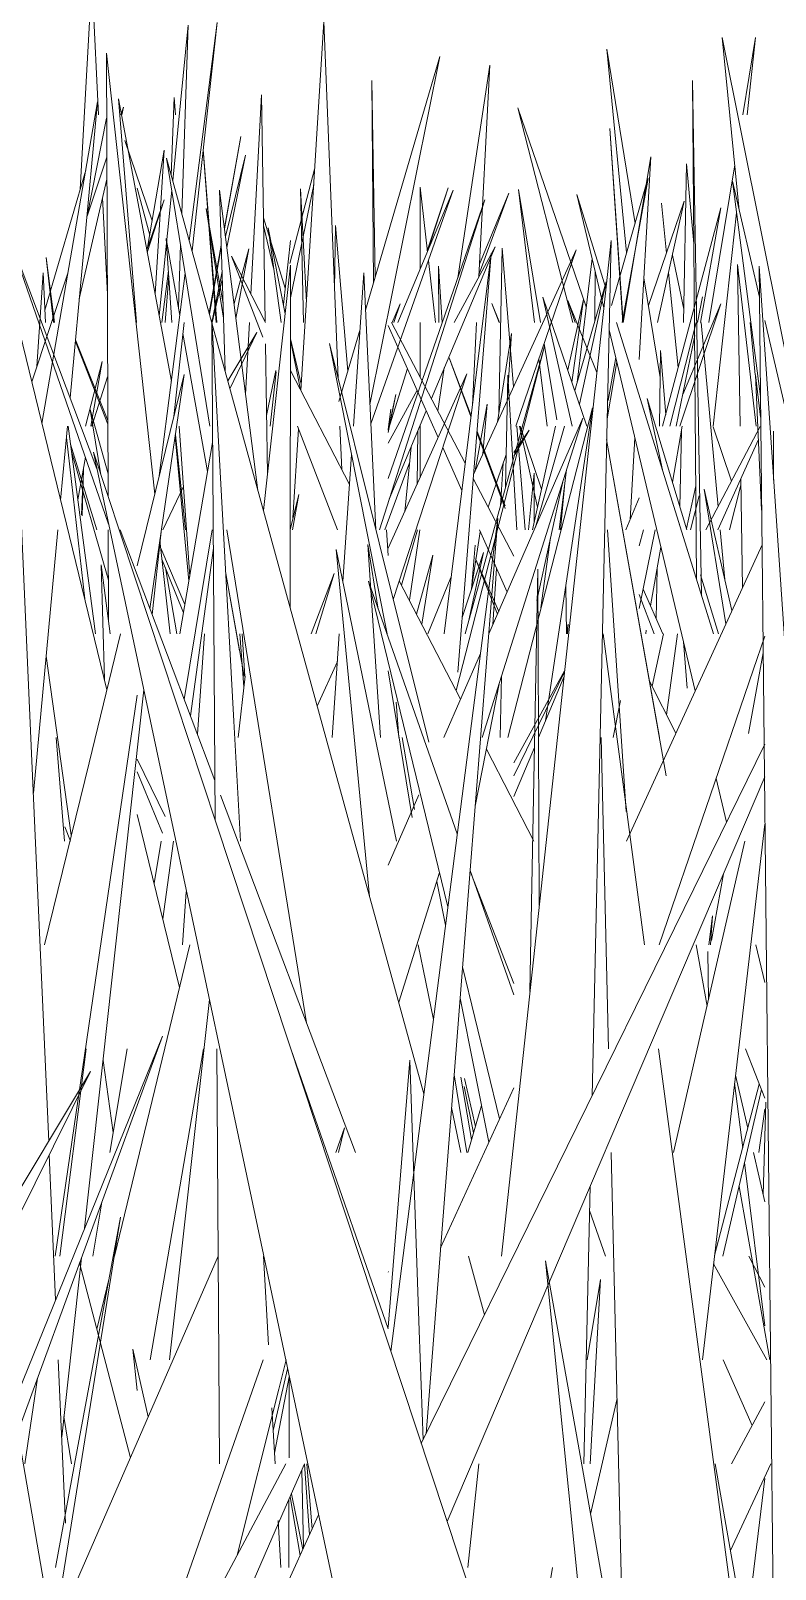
# Model space of a CAD drawing. Header units: millimetres. Extents: x -9575 to 27274, y -4387 to 11354.
# Drawn here: x -5241.66 to -5221.86, y 3074.78 to 3115.69 of the extents above; entities that cross this region are included whole.
import ezdxf

# ---------------------------------------------------------------- set-up
doc = ezdxf.new("R2010")
doc.units = ezdxf.units.MM
doc.layers.add('G-IMPT', color=8, linetype='Continuous', lineweight=9)

# ---------------------------------------------------------------- blocks, each defined once
blk = doc.blocks.new('Grass Array - 25_dwg-V16-North')
at = {"layer": 'G-IMPT'}
for p, q in [((-5222.818, 3110.904), (-5223.268, 3115.506)), ((-5221.199, 3105.172), (-5223.268, 3115.506)), ((-5229.452, 3114.772), (-5230.302, 3109.114)), ((-5229.452, 3114.772), (-5229.74, 3109.148)), ((-5235.804, 3108.685), (-5235.526, 3113.982)), ((-5235.43, 3107.96), (-5235.526, 3113.982)), ((-5239.326, 3113.874), (-5238.849, 3107.931)), ((-5239.326, 3113.874), (-5237.921, 3106.366)), ((-5237.921, 3106.366), (-5239.326, 3113.874)), ((-5239.263, 3113.449), (-5239.195, 3113.654)), ((-5239.242, 3113.449), (-5239.195, 3113.654)), ((-5236.51, 3110.445), (-5236.07, 3112.875)), ((-5236.507, 3110.417), (-5236.07, 3112.875)), ((-5240.165, 3110.752), (-5239.639, 3112.327)), ((-5225.902, 3107.931), (-5225.167, 3112.334)), ((-5225.475, 3106.944), (-5225.167, 3112.334)), ((-5240.37, 3108.555), (-5239.636, 3111.738)), ((-5231.305, 3109.348), (-5231.305, 3111.53)), ((-5231.111, 3109.81), (-5231.305, 3111.53)), ((-5222.252, 3105.964), (-5223, 3111.686)), ((-5222.28, 3108.599), (-5223, 3111.686)), ((-5236.493, 3106.642), (-5236.638, 3111.444)), ((-5235.617, 3103.458), (-5236.638, 3111.444)), ((-5234.329, 3108.473), (-5234.487, 3111.48)), ((-5234.407, 3107.931), (-5234.487, 3111.48)), ((-5232.615, 3105.238), (-5230.423, 3111.447)), ((-5231.901, 3107.931), (-5230.423, 3111.447)), ((-5236.994, 3110.962), (-5236.536, 3108.041)), ((-5236.994, 3110.962), (-5236.547, 3108.433)), ((-5236.547, 3108.433), (-5236.994, 3110.962)), ((-5235.347, 3110.444), (-5235.003, 3107.931)), ((-5235.347, 3110.444), (-5234.891, 3108.163)), ((-5234.891, 3108.163), (-5235.347, 3110.444)), ((-5233.582, 3108.816), (-5233.552, 3110.508)), ((-5233.228, 3106.635), (-5233.552, 3110.508)), ((-5236.919, 3108.188), (-5236.594, 3109.982)), ((-5236.909, 3108.153), (-5236.593, 3109.934)), ((-5231.003, 3105.906), (-5229.31, 3109.937)), ((-5230.402, 3107.931), (-5229.31, 3109.937)), ((-5230.9, 3107.931), (-5231.085, 3109.574)), ((-5241.636, 3106.354), (-5240.672, 3109.237)), ((-5227.191, 3106.123), (-5226.357, 3109.014)), ((-5227.065, 3105.754), (-5226.357, 3109.014)), ((-5227.258, 3105.172), (-5228.039, 3108.605)), ((-5226.866, 3105.172), (-5228.039, 3108.605)), ((-5235.945, 3106.019), (-5235.844, 3107.931)), ((-5230.824, 3104.873), (-5232.151, 3107.852)), ((-5230.106, 3104.19), (-5232.062, 3107.931)), ((-5231.306, 3106.485), (-5231.306, 3107.931)), ((-5229.802, 3107.931), (-5229.915, 3105.731)), ((-5222.391, 3106.539), (-5222.527, 3107.931)), ((-5221.48, 3105.172), (-5222.137, 3107.986)), ((-5234.751, 3107.463), (-5234.486, 3106.138)), ((-5234.486, 3106.138), (-5234.751, 3107.463)), ((-5235.365, 3103.889), (-5235.42, 3107.361)), ((-5224.94, 3105.172), (-5224.907, 3107.183)), ((-5224.907, 3107.183), (-5224.773, 3105.474)), ((-5240.209, 3105.172), (-5239.761, 3106.895)), ((-5240.063, 3105.172), (-5239.761, 3106.895)), ((-5230.662, 3106.719), (-5230.833, 3105.58)), ((-5229.949, 3105.451), (-5230.529, 3106.988)), ((-5229.952, 3105.43), (-5230.529, 3106.988)), ((-5226.331, 3105.363), (-5226.076, 3106.886)), ((-5229.033, 3103.537), (-5228.97, 3106.529)), ((-5228.733, 3102.413), (-5228.97, 3106.529)), ((-5222.221, 3102.938), (-5222.382, 3106.539)), ((-5222.247, 3105.409), (-5222.382, 3106.539)), ((-5232.151, 3104.718), (-5231.383, 3106.128)), ((-5240.084, 3105.614), (-5239.796, 3103.88)), ((-5240.084, 3105.614), (-5239.606, 3103.902)), ((-5232.151, 3105.087), (-5232.084, 3105.622)), ((-5232.127, 3103.23), (-5231.14, 3105.581)), ((-5228.968, 3096.895), (-5226.717, 3105.661)), ((-5227.966, 3097.341), (-5226.717, 3105.661)), ((-5231.364, 3105.046), (-5231.386, 3103.624)), ((-5231.307, 3103.799), (-5231.307, 3105.184)), ((-5229.045, 3102.985), (-5229.794, 3105.004)), ((-5229.044, 3103.053), (-5229.791, 3105.033)), ((-5228.239, 3102.489), (-5227.466, 3105.172)), ((-5231.544, 3104.62), (-5231.714, 3102.896)), ((-5230.196, 3103.462), (-5230.704, 3104.601)), ((-5225.718, 3102.689), (-5225.594, 3104.865)), ((-5240.406, 3103.217), (-5240.208, 3104.349)), ((-5228.813, 3101.718), (-5229.892, 3103.78)), ((-5228.197, 3100.54), (-5227.513, 3103.689)), ((-5227.575, 3102.413), (-5227.463, 3103.571)), ((-5223.01, 3100.267), (-5223.747, 3103.501)), ((-5223.17, 3099.916), (-5223.747, 3103.501)), ((-5231.59, 3100.541), (-5231.309, 3102.413)), ((-5228.993, 3100.759), (-5229.729, 3102.413)), ((-5230.963, 3101.746), (-5231.401, 3100.175)), ((-5231.26, 3099.903), (-5230.963, 3101.746)), ((-5230.187, 3100.081), (-5229.62, 3101.811)), ((-5230.019, 3099.965), (-5229.62, 3101.811)), ((-5225.022, 3100.052), (-5225.001, 3101.38)), ((-5227.409, 3099.657), (-5227.427, 3100.929)), ((-5227.41, 3099.654), (-5227.363, 3099.903)), ((-5227.386, 3099.654), (-5227.363, 3099.903)), ((-5236.034, 3099.654), (-5235.965, 3098.522)), ((-5224.299, 3099.44), (-5224.202, 3098.205)), ((-5229.175, 3096.895), (-5229.14, 3098.527))]:
    blk.add_line(p, q, dxfattribs=at)
blk = doc.blocks.new('Grass Array - 25_dwg-V19-North')
at = {"layer": 'G-IMPT'}
for p, q in [((-5236.51, 3110.445), (-5236.07, 3112.875)), ((-5236.507, 3110.417), (-5236.07, 3112.875)), ((-5236.919, 3108.188), (-5236.594, 3109.982)), ((-5236.909, 3108.153), (-5236.593, 3109.934))]:
    blk.add_line(p, q, dxfattribs=at)
blk = doc.blocks.new('Grass Array - Grass Array-440235-North')
for name in ['Grass Array - 25_dwg-V16-North', 'Grass Array - 25_dwg-V19-North']:
    blk.add_blockref(name, (0, 0))
blk = doc.blocks.new('Grass Array - 25_dwg-V21-North')
at = {"layer": 'G-IMPT'}
for p, q in [((-5240.344, 3111.475), (-5240.036, 3117.043)), ((-5239.859, 3113.449), (-5240.036, 3117.043)), ((-5237.886, 3111.702), (-5237.471, 3115.838)), ((-5237.646, 3110.832), (-5237.471, 3115.838)), ((-5226.342, 3115.196), (-5225.811, 3109.787)), ((-5226.342, 3115.196), (-5225.587, 3110.565)), ((-5225.587, 3110.565), (-5226.342, 3115.196)), ((-5237.925, 3111.845), (-5237.846, 3113.912)), ((-5237.813, 3113.449), (-5237.846, 3113.912)), ((-5227.244, 3107.931), (-5228.708, 3113.635)), ((-5226.887, 3108.342), (-5228.708, 3113.635)), ((-5238.431, 3110.636), (-5239.162, 3112.771)), ((-5238.552, 3109.923), (-5238.115, 3112.515)), ((-5238.356, 3108.692), (-5238.115, 3112.515)), ((-5236.481, 3110.217), (-5235.945, 3112.376)), ((-5236.443, 3109.92), (-5235.945, 3112.376)), ((-5234.769, 3109.494), (-5234.11, 3112.005)), ((-5234.75, 3108.584), (-5234.136, 3111.587)), ((-5239.624, 3108.679), (-5239.751, 3111.242)), ((-5238.497, 3110.25), (-5238.827, 3111.501)), ((-5238.246, 3108.104), (-5237.911, 3111.446)), ((-5231.114, 3109.834), (-5230.56, 3111.512)), ((-5231.112, 3109.819), (-5230.56, 3111.512)), ((-5229.736, 3109.221), (-5228.947, 3111.365)), ((-5229.723, 3109.48), (-5228.947, 3111.365)), ((-5225.231, 3108.381), (-5224.278, 3111.151)), ((-5224.994, 3107.931), (-5224.278, 3111.151)), ((-5224.751, 3109.776), (-5224.888, 3111.098)), ((-5237.734, 3108.325), (-5237.676, 3109.993)), ((-5229.21, 3105.504), (-5229.122, 3109.904)), ((-5228.82, 3106.215), (-5229.122, 3109.904)), ((-5236.253, 3108.432), (-5235.865, 3109.889)), ((-5236.203, 3108.038), (-5235.865, 3109.889)), ((-5224.292, 3108.287), (-5224.596, 3109.722)), ((-5236.847, 3107.931), (-5236.573, 3109.281)), ((-5225.351, 3109.114), (-5224.919, 3106.462)), ((-5224.919, 3106.462), (-5225.351, 3109.114)), ((-5224.438, 3106.735), (-5224.698, 3109.261)), ((-5236.832, 3107.931), (-5236.567, 3109.07)), ((-5229.196, 3107.931), (-5229.396, 3108.437)), ((-5229.206, 3107.931), (-5229.396, 3108.437)), ((-5240.471, 3107.47), (-5239.611, 3105.325)), ((-5229.244, 3105.287), (-5228.874, 3107.637)), ((-5228.988, 3105.847), (-5228.874, 3107.637)), ((-5240.475, 3107.427), (-5239.611, 3105.224)), ((-5235.39, 3105.456), (-5235.145, 3106.653)), ((-5232.151, 3105.069), (-5231.641, 3106.706)), ((-5232.151, 3105.07), (-5231.948, 3106.01)), ((-5232.151, 3105.008), (-5231.948, 3106.01)), ((-5228.813, 3104.476), (-5228.406, 3105.069)), ((-5228.813, 3104.374), (-5228.406, 3105.069)), ((-5228.51, 3102.413), (-5228.735, 3105.172)), ((-5228.663, 3105.172), (-5228.186, 3103.015)), ((-5228.645, 3105.172), (-5228.079, 3103.499)), ((-5223.02, 3103.711), (-5223.513, 3105.152)), ((-5232.242, 3102.413), (-5231.585, 3104.197)), ((-5229.167, 3103.053), (-5229.095, 3104.185)), ((-5240.311, 3102.813), (-5240.257, 3104.028)), ((-5240.292, 3102.788), (-5240.257, 3104.028)), ((-5223.073, 3102.413), (-5222.773, 3103.6)), ((-5232.151, 3101.735), (-5232.2, 3102.413)), ((-5229.932, 3100.93), (-5229.706, 3102.361)), ((-5229.369, 3099.894), (-5229.273, 3101.39))]:
    blk.add_line(p, q, dxfattribs=at)
blk = doc.blocks.new('Grass Array - 25_dwg-V23-North')
at = {"layer": 'G-IMPT'}
for p in [(-5231.114, 3109.834), (-5231.112, 3109.819)]:
    blk.add_line(p, (-5230.56, 3111.512), dxfattribs=at)
blk = doc.blocks.new('Grass Array - Grass Array-V24-North')
for name in ['Grass Array - 25_dwg-V21-North', 'Grass Array - 25_dwg-V23-North']:
    blk.add_blockref(name, (0, 0))
blk = doc.blocks.new('Grass Array - 25_dwg-V30-North')
at = {"layer": 'G-IMPT'}
for p, q in [((-5236.727, 3107.931), (-5237.076, 3112.518)), ((-5236.711, 3107.931), (-5237.074, 3112.531))]:
    blk.add_line(p, q, dxfattribs=at)
blk = doc.blocks.new('Grass Array - 25_dwg-V34-North')
at = {"layer": 'G-IMPT'}
for p, q in [((-5236.727, 3107.931), (-5237.076, 3112.518)), ((-5236.711, 3107.931), (-5237.074, 3112.531))]:
    blk.add_line(p, q, dxfattribs=at)
blk = doc.blocks.new('Grass Array - 25_dwg-V37-North')
at = {"layer": 'G-IMPT'}
for p, q in [((-5236.727, 3107.931), (-5237.076, 3112.518)), ((-5236.711, 3107.931), (-5237.074, 3112.531))]:
    blk.add_line(p, q, dxfattribs=at)
blk = doc.blocks.new('Grass Array - Grass Array-440908-North')
for name in ['Grass Array - 25_dwg-V34-North', 'Grass Array - 25_dwg-V37-North', 'Grass Array - 25_dwg-V37-North', 'Grass Array - 25_dwg-V30-North']:
    blk.add_blockref(name, (0, 0))
blk = doc.blocks.new('Grass Array - 25_dwg-V40-North')
at = {"layer": 'G-IMPT'}
for p in [(-5225.994, 3109.15), (-5225.992, 3109.159)]:
    blk.add_line(p, (-5226.259, 3113.087), dxfattribs=at)
blk = doc.blocks.new('Grass Array - 25_dwg-V44-North')
at = {"layer": 'G-IMPT'}
for p in [(-5225.994, 3109.15), (-5225.992, 3109.159)]:
    blk.add_line(p, (-5226.259, 3113.087), dxfattribs=at)
blk = doc.blocks.new('Grass Array - 25_dwg-V46-North')
at = {"layer": 'G-IMPT'}
for p, q in [((-5222.719, 3113.449), (-5222.382, 3115.504)), ((-5222.607, 3113.449), (-5222.382, 3115.504)), ((-5232.543, 3108.979), (-5232.587, 3114.36)), ((-5232.497, 3109.139), (-5232.587, 3114.36)), ((-5240.164, 3110.755), (-5239.643, 3113.358)), ((-5225.912, 3107.931), (-5226.259, 3113.087)), ((-5225.908, 3107.931), (-5226.259, 3113.087)), ((-5241.284, 3108.258), (-5240.197, 3111.978)), ((-5224.298, 3107.931), (-5224.217, 3112.144)), ((-5224.022, 3110.029), (-5224.217, 3112.144)), ((-5223.623, 3107.931), (-5222.937, 3112.121)), ((-5226.217, 3108.377), (-5225.29, 3111.598)), ((-5225.933, 3107.931), (-5225.243, 3111.761)), ((-5238.574, 3109.858), (-5238.113, 3111.189)), ((-5238.561, 3109.787), (-5238.113, 3111.189)), ((-5228.685, 3111.468), (-5228.26, 3107.931)), ((-5228.685, 3111.468), (-5228.1, 3107.931)), ((-5228.1, 3107.931), (-5228.685, 3111.468)), ((-5235.473, 3110.709), (-5234.892, 3108.843)), ((-5234.892, 3108.843), (-5235.473, 3110.709)), ((-5223.511, 3105.172), (-5222.891, 3110.849)), ((-5235.47, 3110.506), (-5235.201, 3109.376)), ((-5234.939, 3108.405), (-5234.755, 3110.111)), ((-5229.883, 3103.891), (-5227.153, 3109.86)), ((-5228.757, 3105.172), (-5227.153, 3109.86)), ((-5227.13, 3106.336), (-5226.731, 3109.632)), ((-5241.5, 3106.762), (-5241.33, 3109.247)), ((-5241.269, 3107.931), (-5241.33, 3109.247)), ((-5238.171, 3107.931), (-5238.001, 3109.301)), ((-5238.09, 3107.931), (-5237.992, 3109.166)), ((-5230.803, 3107.931), (-5230.819, 3109.423)), ((-5230.717, 3107.931), (-5230.819, 3109.423)), ((-5226.656, 3107.978), (-5226.648, 3109.281)), ((-5222.365, 3105.172), (-5222.859, 3109.47)), ((-5222.796, 3105.172), (-5222.859, 3109.47)), ((-5232.045, 3107.931), (-5231.836, 3108.429)), ((-5232.003, 3107.931), (-5231.836, 3108.429)), ((-5227.377, 3106.667), (-5226.962, 3108.541)), ((-5226.605, 3106.596), (-5227.375, 3108.512)), ((-5227.177, 3107.931), (-5227.375, 3108.512)), ((-5227.265, 3106.34), (-5226.962, 3108.541)), ((-5223.377, 3103.03), (-5223.829, 3107.931)), ((-5234.751, 3107.494), (-5234.465, 3106.293)), ((-5228.006, 3107.367), (-5227.671, 3105.34)), ((-5227.671, 3105.34), (-5228.006, 3107.367)), ((-5235.289, 3105.172), (-5235.132, 3106.62)), ((-5228.144, 3106.965), (-5227.928, 3105.172)), ((-5226.307, 3105.855), (-5226.102, 3106.994)), ((-5240.037, 3105.172), (-5239.616, 3106.488)), ((-5229.521, 3105.761), (-5229.84, 3103.984)), ((-5229.84, 3103.984), (-5229.521, 3105.761)), ((-5229.521, 3105.761), (-5229.633, 3104.436)), ((-5228.319, 3102.413), (-5227.708, 3105.172)), ((-5224.394, 3103.025), (-5224.354, 3105.044)), ((-5223.701, 3102.413), (-5222.257, 3105.165)), ((-5223.389, 3102.413), (-5222.305, 3104.815)), ((-5229.493, 3103.019), (-5229.015, 3104.419)), ((-5228.273, 3103.92), (-5228.425, 3102.413)), ((-5228.425, 3102.413), (-5228.273, 3103.92)), ((-5228.273, 3103.92), (-5228.275, 3102.614)), ((-5227.604, 3102.413), (-5227.41, 3104.016)), ((-5222.733, 3100.873), (-5222.775, 3103.772)), ((-5224.115, 3102.413), (-5223.878, 3103.321)), ((-5228.092, 3100.34), (-5227.835, 3102.209)), ((-5223.199, 3101.098), (-5223.32, 3102.413)), ((-5229.84, 3102.005), (-5229.94, 3100.834)), ((-5229.215, 3100.247), (-5229.835, 3101.64)), ((-5229.246, 3100.177), (-5229.835, 3101.64))]:
    blk.add_line(p, q, dxfattribs=at)
blk = doc.blocks.new('Grass Array - Grass Array-V47-North')
for name in ['Grass Array - 25_dwg-V46-North', 'Grass Array - 25_dwg-V40-North', 'Grass Array - 25_dwg-V40-North', 'Grass Array - 25_dwg-V44-North']:
    blk.add_blockref(name, (0, 0))
blk = doc.blocks.new('Grass Array - 25_dwg-V51-North')
at = {"layer": 'G-IMPT'}
for p, q in [((-5237.444, 3110.098), (-5236.703, 3115.907)), ((-5237.371, 3109.832), (-5236.703, 3115.907)), ((-5234.476, 3106.117), (-5233.866, 3115.928)), ((-5233.488, 3106.442), (-5233.866, 3115.928)), ((-5239.603, 3103.297), (-5239.65, 3115.093)), ((-5238.362, 3103.36), (-5239.65, 3115.093)), ((-5232.754, 3108.258), (-5230.783, 3115.003)), ((-5232.638, 3105.744), (-5230.783, 3115.003)), ((-5223.95, 3101.101), (-5224.057, 3114.36)), ((-5223.854, 3102.621), (-5224.057, 3114.36)), ((-5241.364, 3105.241), (-5239.882, 3113.798)), ((-5240.614, 3105.925), (-5239.882, 3113.798)), ((-5240.384, 3101.223), (-5243.171, 3112.648)), ((-5236.727, 3107.931), (-5237.076, 3112.518)), ((-5236.711, 3107.931), (-5237.074, 3112.531)), ((-5231.204, 3087.418), (-5238.049, 3112.297)), ((-5236.894, 3105.172), (-5238.049, 3112.297)), ((-5232.389, 3102.413), (-5229.583, 3111.189)), ((-5232.151, 3103.783), (-5229.583, 3111.189)), ((-5227.136, 3111.328), (-5226.418, 3108.32)), ((-5227.136, 3111.328), (-5226.362, 3108.843)), ((-5226.362, 3108.843), (-5227.136, 3111.328)), ((-5224.854, 3105.172), (-5223.308, 3110.977)), ((-5223.845, 3107.931), (-5223.308, 3110.977)), ((-5239.901, 3104.039), (-5242.328, 3110.453)), ((-5239.589, 3102.567), (-5242.328, 3110.453)), ((-5238.061, 3110.16), (-5237.905, 3107.931)), ((-5238.061, 3110.16), (-5237.697, 3108.118)), ((-5237.697, 3108.118), (-5238.061, 3110.16)), ((-5229.143, 3083.1), (-5226.225, 3110.111)), ((-5226.474, 3098.92), (-5226.225, 3110.111)), ((-5241.059, 3107.931), (-5241.254, 3109.653)), ((-5241.027, 3107.931), (-5241.254, 3109.653)), ((-5235.489, 3107.538), (-5236.326, 3109.692)), ((-5235.414, 3107.931), (-5236.326, 3109.692)), ((-5230.669, 3099.654), (-5229.414, 3109.76)), ((-5230.302, 3098.632), (-5229.414, 3109.76)), ((-5238.242, 3103.85), (-5237.554, 3109.241)), ((-5235.471, 3102.927), (-5234.749, 3109.45)), ((-5234.761, 3100.347), (-5234.749, 3109.45)), ((-5233.078, 3105.172), (-5232.8, 3109.247)), ((-5232.485, 3102.418), (-5232.8, 3109.247)), ((-5221.879, 3070.318), (-5222.289, 3109.423)), ((-5221.534, 3098.359), (-5222.289, 3109.423)), ((-5224.401, 3105.172), (-5223.305, 3108.429)), ((-5224.32, 3106.015), (-5223.305, 3108.429)), ((-5223.931, 3107.931), (-5223.794, 3108.609)), ((-5237.855, 3105.426), (-5237.58, 3107.931)), ((-5236.256, 3097.329), (-5236.846, 3107.999)), ((-5236.755, 3094.687), (-5236.846, 3107.999)), ((-5226.078, 3107.931), (-5223.622, 3100.05)), ((-5223.499, 3099.654), (-5226.078, 3107.931)), ((-5224.667, 3105.172), (-5223.966, 3107.931)), ((-5237.612, 3107.64), (-5236.957, 3103.966)), ((-5236.957, 3103.966), (-5237.612, 3107.64)), ((-5236.421, 3106.379), (-5235.651, 3107.664)), ((-5236.363, 3106.167), (-5235.651, 3107.664)), ((-5233.463, 3105.831), (-5232.902, 3107.752)), ((-5226.278, 3107.731), (-5223.987, 3098.131)), ((-5224.491, 3105.172), (-5224.002, 3107.582)), ((-5233.719, 3107.369), (-5232.177, 3099.654)), ((-5233.719, 3107.369), (-5231.077, 3096.768)), ((-5230.348, 3098.14), (-5227.994, 3107.302)), ((-5230.105, 3099.654), (-5227.994, 3107.302)), ((-5241.638, 3096.465), (-5242.1, 3106.95)), ((-5233.184, 3103.621), (-5234.752, 3106.652)), ((-5238.827, 3101.462), (-5237.58, 3106.55)), ((-5238.492, 3100.316), (-5237.58, 3106.55)), ((-5232.151, 3101.924), (-5230.064, 3106.561)), ((-5232.022, 3100.559), (-5230.064, 3106.561)), ((-5225.269, 3105.907), (-5224.208, 3102.413)), ((-5225.269, 3105.907), (-5224.857, 3104.013)), ((-5240.867, 3103.205), (-5240.684, 3105.172)), ((-5239.937, 3099.654), (-5240.664, 3105.172)), ((-5237.713, 3105.172), (-5237.433, 3101.176)), ((-5234.686, 3102.732), (-5234.539, 3105.094)), ((-5233.498, 3102.413), (-5234.569, 3105.172)), ((-5233.391, 3104.021), (-5233.437, 3105.172)), ((-5229.654, 3096.895), (-5226.979, 3105.386)), ((-5229.473, 3099.654), (-5226.979, 3105.386)), ((-5224.594, 3103.685), (-5224.332, 3105.172)), ((-5221.901, 3103.736), (-5221.908, 3105.04)), ((-5240.227, 3100.581), (-5240.713, 3104.869)), ((-5239.904, 3102.413), (-5240.601, 3104.697)), ((-5237.823, 3104.889), (-5237.453, 3101.061)), ((-5237.815, 3104.944), (-5237.545, 3102.413)), ((-5237.693, 3099.654), (-5236.824, 3104.742)), ((-5226.343, 3104.82), (-5224.757, 3095.876)), ((-5224.938, 3096.895), (-5226.343, 3104.82)), ((-5239.595, 3101.08), (-5240.575, 3104.497)), ((-5239.993, 3104.477), (-5230.201, 3058.27)), ((-5239.993, 3104.477), (-5236.721, 3094.585)), ((-5233.36, 3101.044), (-5233.129, 3104.42)), ((-5238.148, 3102.413), (-5237.6, 3103.565)), ((-5234.763, 3102.413), (-5234.535, 3103.358)), ((-5234.697, 3102.413), (-5234.535, 3103.358)), ((-5223.97, 3103.586), (-5224.219, 3102.449)), ((-5224.219, 3102.449), (-5223.97, 3103.586)), ((-5225.834, 3102.413), (-5225.475, 3103.267)), ((-5232.083, 3080.564), (-5229.242, 3102.713)), ((-5229.99, 3093.145), (-5229.242, 3102.713)), ((-5223.854, 3102.621), (-5223.82, 3100.686)), ((-5241.592, 3095.416), (-5240.941, 3102.413)), ((-5239.6, 3102.413), (-5239.59, 3099.996)), ((-5236.762, 3095.746), (-5239.285, 3102.413)), ((-5238.192, 3102.365), (-5238.434, 3100.164)), ((-5237.955, 3099.654), (-5238.226, 3102.128)), ((-5237.578, 3097.901), (-5236.837, 3102.413)), ((-5236.163, 3100.667), (-5236.446, 3102.413)), ((-5231.797, 3100.941), (-5231.376, 3102.413)), ((-5226.325, 3102.413), (-5225.825, 3094.929)), ((-5225.475, 3100.326), (-5225.051, 3102.413)), ((-5225.475, 3101.989), (-5225.367, 3102.413)), ((-5237.56, 3100.433), (-5238.204, 3101.928)), ((-5237.413, 3097.467), (-5236.804, 3101.929)), ((-5232.647, 3092.664), (-5233.536, 3101.893)), ((-5231.932, 3094.136), (-5233.536, 3101.893)), ((-5232.362, 3096.895), (-5232.699, 3102.029)), ((-5232.419, 3100.309), (-5232.699, 3102.029)), ((-5225.813, 3094.136), (-5222.211, 3102.014)), ((-5225.174, 3100.395), (-5224.899, 3101.955)), ((-5239.704, 3098.437), (-5239.786, 3101.488)), ((-5239.546, 3099.654), (-5239.786, 3101.488)), ((-5237.598, 3100.21), (-5238.172, 3101.632)), ((-5238.081, 3101.407), (-5237.776, 3099.654)), ((-5228.349, 3092.031), (-5228.178, 3101.366)), ((-5228.135, 3092.431), (-5228.178, 3101.366)), ((-5240.384, 3101.223), (-5239.636, 3098.16)), ((-5236.473, 3101.252), (-5236.107, 3099.2)), ((-5235.986, 3098.522), (-5236.473, 3101.252)), ((-5234.203, 3099.654), (-5233.591, 3101.254)), ((-5234.083, 3099.654), (-5233.591, 3101.254)), ((-5230.317, 3094.329), (-5232.679, 3101.049)), ((-5230.566, 3092.393), (-5232.679, 3101.049)), ((-5230.231, 3097.914), (-5231.859, 3101.059)), ((-5231.099, 3099.654), (-5230.484, 3101.145)), ((-5223.845, 3101.218), (-5223.37, 3099.654)), ((-5234.324, 3089.306), (-5236.163, 3100.667)), ((-5225.075, 3099.654), (-5225.475, 3100.697)), ((-5224.845, 3099.654), (-5225.371, 3100.838)), ((-5225.289, 3099.746), (-5225.305, 3099.654)), ((-5223.499, 3099.654), (-5223.622, 3100.05)), ((-5240.111, 3096.222), (-5239.27, 3099.654)), ((-5237.229, 3096.981), (-5237.041, 3099.654)), ((-5236.097, 3099.654), (-5235.99, 3098.244)), ((-5233.644, 3096.895), (-5233.455, 3099.654)), ((-5226.438, 3099.654), (-5225.334, 3091.381)), ((-5224.831, 3099.654), (-5225.136, 3098.261)), ((-5225.136, 3098.261), (-5224.831, 3099.654)), ((-5224.457, 3099.654), (-5224.749, 3097.498)), ((-5222.446, 3098.686), (-5222.137, 3099.588)), ((-5240.583, 3094.297), (-5241.254, 3099.053)), ((-5234.04, 3097.726), (-5233.506, 3098.914)), ((-5230.674, 3096.895), (-5229.702, 3099.129)), ((-5226.474, 3098.92), (-5226.73, 3087.365)), ((-5222.181, 3099.143), (-5222.566, 3097.004)), ((-5222.566, 3097.004), (-5222.181, 3099.143)), ((-5235.959, 3098.522), (-5236.14, 3096.895)), ((-5231.514, 3094.764), (-5232.151, 3098.666)), ((-5228.813, 3096.223), (-5227.462, 3098.663)), ((-5228.813, 3095.877), (-5227.465, 3098.638)), ((-5228.153, 3096.895), (-5227.48, 3098.497)), ((-5222.446, 3098.686), (-5224.946, 3091.377)), ((-5238.654, 3098.158), (-5240.228, 3083.847)), ((-5229.84, 3095.069), (-5229.191, 3098.366)), ((-5224.5, 3097.007), (-5225.204, 3098.395)), ((-5241.009, 3083.1), (-5238.827, 3098.022)), ((-5231.875, 3096.895), (-5231.946, 3097.834)), ((-5225.972, 3097.875), (-5226.171, 3096.895)), ((-5236.256, 3097.329), (-5236.079, 3094.136)), ((-5240.767, 3094.136), (-5240.982, 3096.895)), ((-5231.453, 3094.978), (-5231.784, 3096.895)), ((-5226.488, 3096.895), (-5226.29, 3088.618)), ((-5241.638, 3096.465), (-5241.184, 3086.155)), ((-5228.276, 3094.136), (-5229.542, 3096.583)), ((-5228.813, 3095.325), (-5228.264, 3096.63)), ((-5224.027, 3092.87), (-5222.137, 3096.718)), ((-5240.111, 3096.222), (-5241.299, 3091.377)), ((-5238.088, 3094.789), (-5238.827, 3096.314)), ((-5238.16, 3094.351), (-5238.827, 3095.981)), ((-5230.588, 3076.046), (-5222.137, 3095.85)), ((-5223.431, 3095.804), (-5223.155, 3094.646)), ((-5233.02, 3085.859), (-5236.617, 3095.362)), ((-5231.34, 3095.366), (-5232.151, 3093.502)), ((-5238.827, 3094.842), (-5237.705, 3090.246)), ((-5240.601, 3094.136), (-5240.755, 3094.52)), ((-5225.831, 3061.666), (-5236.721, 3094.585)), ((-5223.797, 3080.341), (-5222.137, 3094.591)), ((-5238.38, 3093.012), (-5238.196, 3094.136)), ((-5237.868, 3094.136), (-5238.15, 3092.068)), ((-5223.745, 3089.434), (-5222.666, 3094.136)), ((-5231.874, 3089.853), (-5230.787, 3093.3)), ((-5229.99, 3093.145), (-5231.146, 3078.375)), ((-5228.813, 3090.048), (-5229.974, 3093.353)), ((-5229.946, 3093.272), (-5228.813, 3090.356)), ((-5223.556, 3091.495), (-5223.237, 3093.272)), ((-5223.556, 3091.495), (-5223.237, 3093.272)), ((-5237.524, 3092.794), (-5237.623, 3091.377)), ((-5224.027, 3092.87), (-5231.273, 3078.116)), ((-5230.861, 3093.067), (-5230.628, 3091.904)), ((-5228.349, 3092.031), (-5228.383, 3090.135)), ((-5223.532, 3092.152), (-5223.629, 3091.377)), ((-5223.532, 3092.152), (-5223.577, 3091.377)), ((-5237.432, 3091.377), (-5239.434, 3083.1)), ((-5230.951, 3089.392), (-5231.361, 3091.377)), ((-5225.334, 3091.381), (-5225.333, 3091.377)), ((-5223.672, 3089.753), (-5223.96, 3091.377)), ((-5223.672, 3089.753), (-5223.96, 3091.377)), ((-5223.656, 3091.2), (-5223.634, 3089.919)), ((-5222.375, 3091.377), (-5222.137, 3090.381)), ((-5229.189, 3086.754), (-5230.175, 3090.791)), ((-5236.911, 3089.931), (-5237.973, 3080.341)), ((-5230.24, 3089.958), (-5229.475, 3086.129)), ((-5223.745, 3089.434), (-5224.566, 3085.859)), ((-5242.007, 3078.426), (-5238.157, 3088.954)), ((-5241.068, 3081.772), (-5238.157, 3088.954)), ((-5240.889, 3083.1), (-5240.185, 3088.618)), ((-5239.554, 3085.859), (-5239.101, 3088.618)), ((-5238.489, 3080.341), (-5237.067, 3088.618)), ((-5236.637, 3077.582), (-5236.713, 3088.618)), ((-5232.155, 3081.167), (-5234.743, 3088.618)), ((-5224.965, 3088.618), (-5221.322, 3061.309)), ((-5222.137, 3087.299), (-5222.651, 3088.618)), ((-5239.468, 3086.387), (-5239.738, 3088.303)), ((-5232.151, 3081.213), (-5231.58, 3088.311)), ((-5231.327, 3081.124), (-5231.58, 3088.311)), ((-5263.924, 3048.361), (-5240.068, 3088.01)), ((-5243.686, 3080.74), (-5240.068, 3088.01)), ((-5230.062, 3085.859), (-5230.399, 3087.925)), ((-5230.222, 3087.858), (-5229.936, 3086.205)), ((-5229.834, 3086.554), (-5230.122, 3087.825)), ((-5222.59, 3086.504), (-5222.915, 3087.911)), ((-5230.759, 3083.32), (-5228.813, 3087.576)), ((-5229.885, 3086.378), (-5230.13, 3087.612)), ((-5223.473, 3083.123), (-5222.284, 3087.676)), ((-5223.25, 3083.1), (-5222.228, 3087.534)), ((-5222.725, 3085.984), (-5222.939, 3087.704)), ((-5230.22, 3085.859), (-5230.467, 3087.053)), ((-5230.037, 3085.859), (-5229.671, 3087.11)), ((-5222.293, 3085.859), (-5222.137, 3087.011)), ((-5222.18, 3084.73), (-5222.112, 3087.197)), ((-5233.544, 3085.859), (-5233.316, 3086.51)), ((-5233.48, 3085.859), (-5233.316, 3086.51)), ((-5241.169, 3085.798), (-5240.999, 3081.944)), ((-5226.224, 3085.859), (-5225.894, 3072.065)), ((-5222.137, 3084.544), (-5222.441, 3085.859)), ((-5222.137, 3081.245), (-5222.676, 3085.589)), ((-5226.784, 3084.961), (-5226.948, 3077.582)), ((-5222.004, 3080.341), (-5222.822, 3084.957)), ((-5222.004, 3080.341), (-5222.822, 3084.957)), ((-5240.007, 3083.1), (-5239.771, 3084.541)), ((-5241.062, 3072.972), (-5239.274, 3084.135)), ((-5240.494, 3077.571), (-5239.274, 3084.135)), ((-5226.371, 3083.1), (-5226.798, 3084.315)), ((-5236.678, 3083.1), (-5241.048, 3073.062)), ((-5240.315, 3083.053), (-5240.838, 3078.294)), ((-5240.361, 3082.928), (-5239.01, 3077.742)), ((-5235.468, 3083.1), (-5235.338, 3080.747)), ((-5229.588, 3081.546), (-5230.016, 3083.1)), ((-5227.97, 3082.978), (-5224.461, 3048.014)), ((-5227.97, 3082.978), (-5226.846, 3076.657)), ((-5222.08, 3080.341), (-5223.499, 3082.894)), ((-5222.137, 3082.273), (-5222.565, 3083.1)), ((-5238.515, 3058.27), (-5242.737, 3082.645)), ((-5239.575, 3082.513), (-5239.902, 3081.165)), ((-5232.151, 3082.68), (-5232.142, 3082.698)), ((-5232.151, 3082.676), (-5232.142, 3082.698)), ((-5226.864, 3080.341), (-5226.508, 3082.48)), ((-5226.785, 3077.582), (-5226.508, 3082.48)), ((-5241.068, 3081.772), (-5242.132, 3079.149)), ((-5231.327, 3081.124), (-5231.222, 3078.22)), ((-5238.945, 3080.633), (-5238.827, 3079.53)), ((-5238.945, 3080.633), (-5238.536, 3078.832)), ((-5238.536, 3078.832), (-5238.945, 3080.633)), ((-5240.928, 3080.341), (-5240.737, 3075.998)), ((-5238.384, 3072.065), (-5235.48, 3080.341)), ((-5235.212, 3078.466), (-5234.828, 3080.102)), ((-5235.063, 3079.563), (-5234.867, 3080.341)), ((-5223.247, 3080.341), (-5222.476, 3078.598)), ((-5241.816, 3077.582), (-5241.484, 3079.857)), ((-5235.178, 3077.861), (-5234.784, 3079.892)), ((-5234.792, 3077.736), (-5234.789, 3079.862)), ((-5235.063, 3079.563), (-5236.171, 3075.154)), ((-5226.067, 3079.317), (-5226.773, 3076.243)), ((-5223.022, 3077.582), (-5222.137, 3079.227)), ((-5240.576, 3077.582), (-5240.778, 3078.835)), ((-5235.245, 3079.073), (-5235.163, 3077.582)), ((-5238.586, 3070.633), (-5234.874, 3077.582)), ((-5234.89, 3076.41), (-5234.378, 3077.582)), ((-5234.18, 3075.839), (-5234.317, 3077.582)), ((-5230.038, 3074.823), (-5229.739, 3077.582)), ((-5222.49, 3072.065), (-5223.453, 3077.582)), ((-5221.98, 3077.582), (-5223.051, 3075.278)), ((-5240.494, 3077.571), (-5241.005, 3074.823)), ((-5234.409, 3075.338), (-5234.45, 3077.417)), ((-5234.248, 3075.689), (-5234.384, 3077.569)), ((-5222.137, 3077.19), (-5222.649, 3072.975)), ((-5234.726, 3076.785), (-5234.427, 3075.298)), ((-5234.89, 3076.41), (-5238.522, 3068.103)), ((-5234.796, 3074.823), (-5234.794, 3076.631)), ((-5234.762, 3076.703), (-5234.498, 3075.142)), ((-5221.753, 3048), (-5226.846, 3076.657)), ((-5235.489, 3072.976), (-5234.005, 3076.22)), ((-5235.079, 3076.071), (-5235.01, 3074.823)), ((-5227.784, 3074.823), (-5228.588, 3069.999))]:
    blk.add_line(p, q, dxfattribs=at)
blk = doc.blocks.new('Grass Array - Grass Array-V52-North')
for name in ['Grass Array - 25_dwg-V51-North', 'Grass Array - 25_dwg-V37-North', 'Grass Array - 25_dwg-V37-North', 'Grass Array - 25_dwg-V37-North']:
    blk.add_blockref(name, (0, 0))
blk = doc.blocks.new('Grass Array - Grass Array-V53-North')
blk.add_blockref('Grass Array - 25_dwg-V37-North', (0, 0))
blk.add_blockref('Grass Array - 25_dwg-V37-North', (0, 0))
blk.add_blockref('Grass Array - 25_dwg-V37-North', (0, 0))
blk.add_blockref('Grass Array - 25_dwg-V37-North', (0, 0))

msp = doc.modelspace()

# ---------------------------------------------------------------- block references
for name in ['Grass Array - Grass Array-V47-North', 'Grass Array - Grass Array-V52-North', 'Grass Array - Grass Array-440235-North', 'Grass Array - Grass Array-V24-North', 'Grass Array - Grass Array-440908-North', 'Grass Array - Grass Array-V53-North', 'Grass Array - Grass Array-V53-North']:
    msp.add_blockref(name, (0, 0))

doc.saveas('drawing.dxf')
